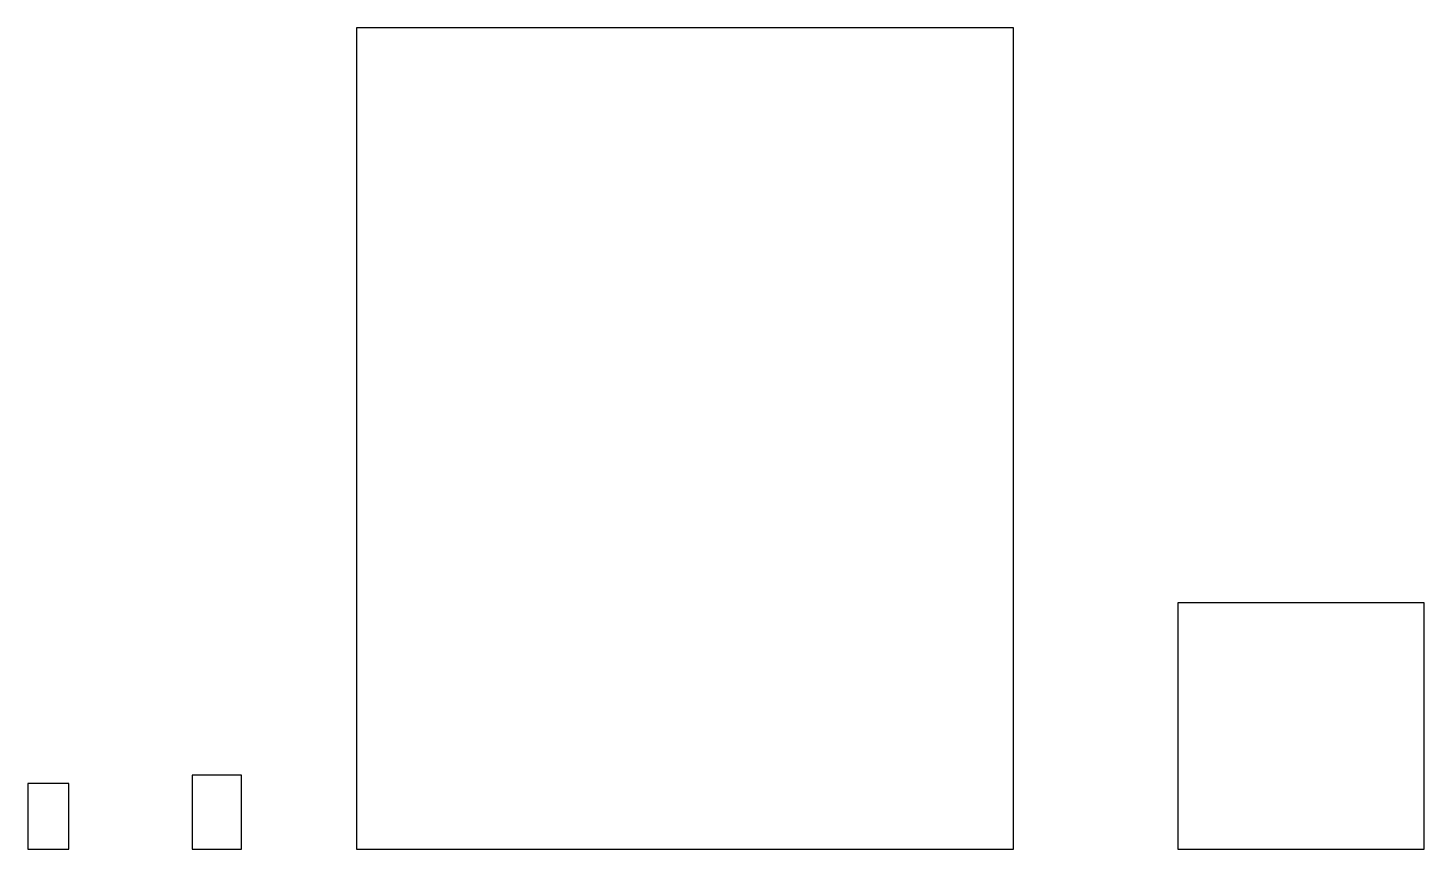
# Model space of a CAD drawing. Header units: metres. Extents: x 0 to 8500, y 0 to 5000.
import ezdxf

# ---------------------------------------------------------------- set-up
doc = ezdxf.new("R2010")
doc.units = ezdxf.units.M
for name, color, linetype in [('BEAM', 7, 'Continuous'), ('COL', 7, 'Continuous'), ('FOOTING', 7, 'Continuous'), ('SLAB', 7, 'Continuous')]:
    doc.layers.add(name, color=color, linetype=linetype)

msp = doc.modelspace()

# ---------------------------------------------------------------- linework, layer by layer
at = {"layer": 'BEAM'}
msp.add_lwpolyline([(0, 0), (250, 0), (250, 400), (0, 400), (0, 0)], close=True, dxfattribs=at)
at = {"layer": 'COL'}
msp.add_lwpolyline([(1000, 0), (1300, 0), (1300, 450), (1000, 450), (1000, 0)], close=True, dxfattribs=at)
at = {"layer": 'FOOTING'}
msp.add_lwpolyline([(7000, 0), (8500, 0), (8500, 1500), (7000, 1500), (7000, 0)], close=True, dxfattribs=at)
at = {"layer": 'SLAB'}
msp.add_lwpolyline([(2000, 0), (6000, 0), (6000, 5000), (2000, 5000), (2000, 0)], close=True, dxfattribs=at)

doc.saveas('drawing.dxf')
